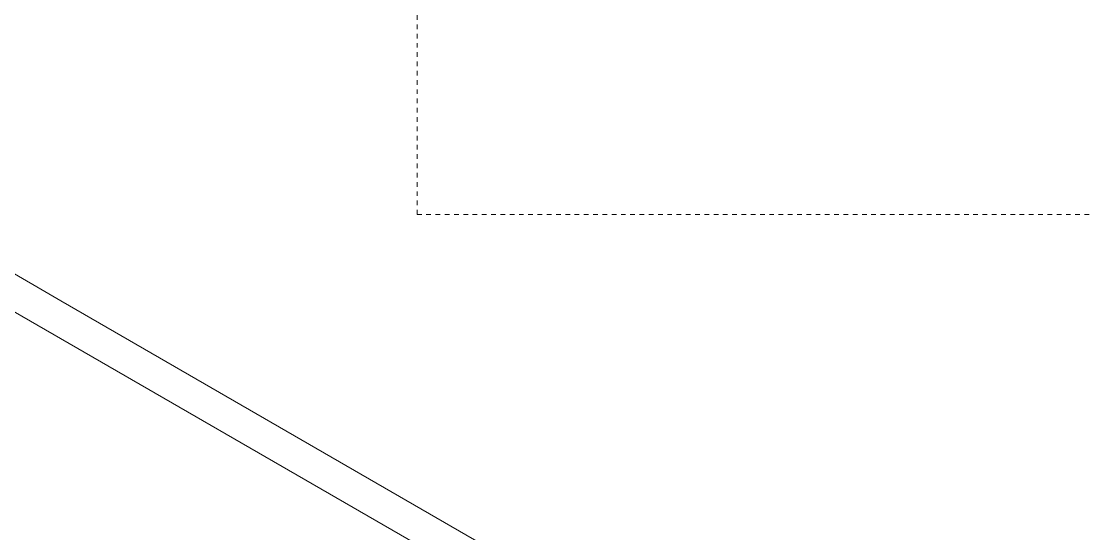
# Model space of a CAD drawing. Header units: inches. Extents: x -9 to 187, y -3 to 135.
# Drawn here: x 140.07 to 163.03, y 79.91 to 90.96 of the extents above; entities that cross this region are included whole.
import ezdxf

# ---------------------------------------------------------------- set-up
doc = ezdxf.new("R2010")
doc.units = ezdxf.units.IN
doc.linetypes.add('HIDDEN', pattern=[1.905, 1.27, -0.635])
doc.layers.add('ZANO_R', color=7, linetype='Continuous', lineweight=0)
doc.layers.add('ZANO_R_przerywana', color=250, linetype='HIDDEN', lineweight=0)

msp = doc.modelspace()

# ---------------------------------------------------------------- linework, layer by layer
at = {"layer": 'ZANO_R'}
for p, q in [((174.52737, 64.71701), (131.27796, 89.68707)), ((138.65484, 86.24379), (140.92067, 84.9356)), ((177.15775, 64.01412), (140.92067, 84.9356))]:
    msp.add_line(p, q, dxfattribs=at)
at = {"layer": 'ZANO_R_przerywana', "ltscale": 0.05}
for q in [(148.60736, 98.60582), (176.16477, 86.7955)]:
    msp.add_line((148.60736, 86.7955), q, dxfattribs=at)

doc.saveas('drawing.dxf')
